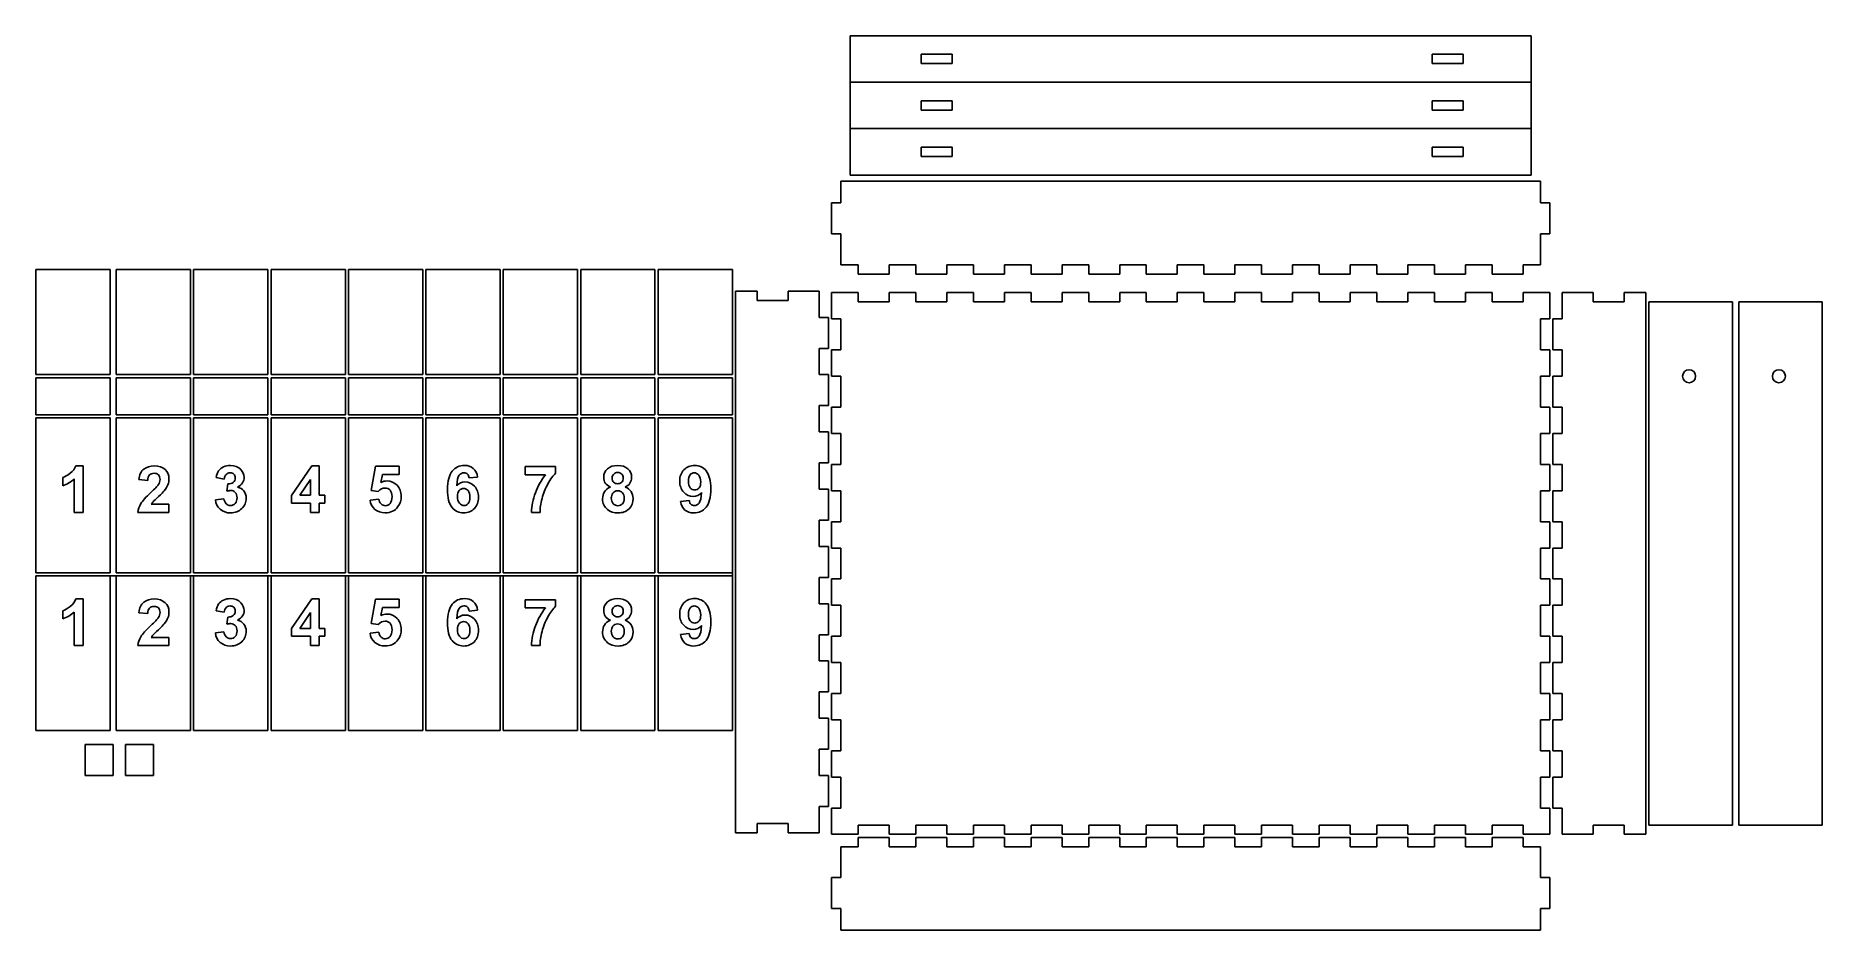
# Model space of a CAD drawing. Header units: millimetres. Extents: x -9 to 568, y -60 to 229.
import ezdxf

# ---------------------------------------------------------------- set-up
doc = ezdxf.new("R2010")
doc.units = ezdxf.units.MM
doc.layers.get('0').update_dxf_attribs({"lineweight": 25, "true_color": 0xffffff})

msp = doc.modelspace()

# ---------------------------------------------------------------- linework, layer by layer
for p, q in [((254, 229), (254, 214)), ((474, 229), (254, 229)), ((474, 214), (474, 229)), ((277, 223), (287, 223)), ((277, 220), (277, 223)), ((287, 220), (277, 220)), ((287, 223), (287, 220)), ((442, 223), (452, 223)), ((442, 220), (442, 223)), ((452, 220), (442, 220)), ((452, 223), (452, 220)), ((254, 214), (254, 199)), ((474, 214), (254, 214)), ((474, 199), (474, 214)), ((277, 208), (287, 208)), ((277, 205), (277, 208)), ((287, 208), (287, 205)), ((442, 208), (452, 208)), ((442, 205), (442, 208)), ((452, 208), (452, 205)), ((287, 205), (277, 205)), ((452, 205), (442, 205)), ((254, 199), (254, 184)), ((254, 199), (474, 199)), ((474, 184), (474, 199)), ((277, 193), (287, 193)), ((277, 190), (277, 193)), ((287, 193), (287, 190)), ((442, 193), (452, 193)), ((442, 190), (442, 193)), ((452, 193), (452, 190)), ((287, 190), (277, 190)), ((452, 190), (442, 190)), ((251, 182), (251, 175)), ((251, 182), (477, 182)), ((254, 184), (474, 184)), ((477, 175), (477, 182)), ((251, 175), (248, 175)), ((248, 175), (248, 165)), ((480, 175), (477, 175)), ((480, 165), (480, 175)), ((248, 165), (251, 165)), ((251, 165), (251, 155)), ((477, 155), (477, 165)), ((477, 165), (480, 165)), ((-9, 153.5), (-9, 119.5)), ((15, 153.5), (-9, 153.5)), ((15, 119.5), (15, 153.5)), ((41, 153.5), (17, 153.5)), ((17, 153.5), (17, 119.5)), ((41, 119.5), (41, 153.5)), ((66, 153.5), (42, 153.5)), ((42, 119.5), (42, 153.5)), ((66, 119.5), (66, 153.5)), ((91, 153.5), (67, 153.5)), ((67, 153.5), (67, 119.5)), ((91, 119.5), (91, 153.5)), ((116, 153.5), (92, 153.5)), ((92, 119.5), (92, 153.5)), ((116, 119.5), (116, 153.5)), ((141, 153.5), (117, 153.5)), ((117, 153.5), (117, 119.5)), ((141, 119.5), (141, 153.5)), ((166, 153.5), (142, 153.5)), ((142, 119.5), (142, 153.5)), ((166, 119.5), (166, 153.5)), ((191, 153.5), (167, 153.5)), ((167, 153.5), (167, 119.5)), ((191, 119.5), (191, 153.5)), ((216, 153.5), (192, 153.5)), ((192, 119.5), (192, 153.5)), ((216, 153.5), (216, 119.5)), ((251, 155), (256.62, 155)), ((256.62, 155), (256.62, 152)), ((256.62, 152), (266.62, 152)), ((266.62, 152), (266.62, 155)), ((266.62, 155), (275.23, 155)), ((275.23, 155), (275.23, 152)), ((275.23, 152), (285.23, 152)), ((285.23, 152), (285.23, 155)), ((285.23, 155), (293.85, 155)), ((293.85, 155), (293.85, 152)), ((293.85, 152), (303.85, 152)), ((303.85, 152), (303.85, 155)), ((303.85, 155), (312.46, 155)), ((312.46, 155), (312.46, 152)), ((312.46, 152), (322.46, 152)), ((322.46, 152), (322.46, 155)), ((322.46, 155), (331.08, 155)), ((331.08, 155), (331.08, 152)), ((331.08, 152), (341.08, 152)), ((341.08, 152), (341.08, 155)), ((341.08, 155), (349.69, 155)), ((349.69, 155), (349.69, 152)), ((349.69, 152), (359.69, 152)), ((359.69, 152), (359.69, 155)), ((359.69, 155), (368.31, 155)), ((368.31, 155), (368.31, 152)), ((368.31, 152), (378.31, 152)), ((378.31, 152), (378.31, 155)), ((378.31, 155), (386.92, 155)), ((386.92, 155), (386.92, 152)), ((386.92, 152), (396.92, 152)), ((396.92, 152), (396.92, 155)), ((396.92, 155), (405.54, 155)), ((405.54, 155), (405.54, 152)), ((405.54, 152), (415.54, 152)), ((415.54, 152), (415.54, 155)), ((415.54, 155), (424.15, 155)), ((424.15, 155), (424.15, 152)), ((424.15, 152), (434.15, 152)), ((434.15, 152), (434.15, 155)), ((434.15, 155), (442.77, 155)), ((442.77, 155), (442.77, 152)), ((442.77, 152), (452.77, 152)), ((452.77, 152), (452.77, 155)), ((452.77, 155), (461.38, 155)), ((461.38, 155), (461.38, 152)), ((461.38, 152), (471.38, 152)), ((471.38, 152), (471.38, 155)), ((471.38, 155), (477, 155)), ((217, -28.5), (217, 146.5)), ((217, 146.5), (224, 146.5)), ((217, 146.5), (217, 100.5)), ((224, 146.5), (224, 143.5)), ((234, 143.5), (234, 146.5)), ((234, 146.5), (244, 146.5)), ((244, 138), (244, 146.5)), ((248, 137.5), (248, 146)), ((248, 146), (256.62, 146)), ((256.62, 146), (256.62, 143)), ((266.62, 143), (266.62, 146)), ((266.62, 146), (275.23, 146)), ((275.23, 146), (275.23, 143)), ((285.23, 143), (285.23, 146)), ((285.23, 146), (293.85, 146)), ((293.85, 146), (293.85, 143)), ((303.85, 143), (303.85, 146)), ((303.85, 146), (312.46, 146)), ((312.46, 146), (312.46, 143)), ((322.46, 143), (322.46, 146)), ((322.46, 146), (331.08, 146)), ((331.08, 146), (331.08, 143)), ((341.08, 143), (341.08, 146)), ((341.08, 146), (349.69, 146)), ((349.69, 146), (349.69, 143)), ((359.69, 143), (359.69, 146)), ((359.69, 146), (368.31, 146)), ((368.31, 146), (368.31, 143)), ((378.31, 143), (378.31, 146)), ((378.31, 146), (386.92, 146)), ((386.92, 146), (386.92, 143)), ((396.92, 143), (396.92, 146)), ((396.92, 146), (405.54, 146)), ((405.54, 146), (405.54, 143)), ((415.54, 143), (415.54, 146)), ((415.54, 146), (424.15, 146)), ((424.15, 146), (424.15, 143)), ((434.15, 143), (434.15, 146)), ((434.15, 146), (442.77, 146)), ((442.77, 146), (442.77, 143)), ((452.77, 143), (452.77, 146)), ((452.77, 146), (461.38, 146)), ((461.38, 146), (461.38, 143)), ((471.38, 143), (471.38, 146)), ((471.38, 146), (480, 146)), ((480, 146), (480, 137.5)), ((484, 146), (484, 137.5)), ((484, 146), (494, 146)), ((494, 146), (494, 143)), ((504, 143), (504, 146)), ((504, 146), (511, 146)), ((511, 146), (511, -29)), ((511, -29), (511, 146)), ((224, 143.5), (234, 143.5)), ((256.62, 143), (266.62, 143)), ((275.23, 143), (285.23, 143)), ((293.85, 143), (303.85, 143)), ((312.46, 143), (322.46, 143)), ((331.08, 143), (341.08, 143)), ((349.69, 143), (359.69, 143)), ((368.31, 143), (378.31, 143)), ((386.92, 143), (396.92, 143)), ((405.54, 143), (415.54, 143)), ((424.15, 143), (434.15, 143)), ((442.77, 143), (452.77, 143)), ((461.38, 143), (471.38, 143)), ((494, 143), (504, 143)), ((511, 119), (511, 143)), ((512, 143), (539, 143)), ((512, 143), (525, 143)), ((512, 143), (512, -26)), ((539, 143), (539, -26)), ((539, -26), (539, 143)), ((539, 119), (539, 143)), ((541, 143), (568, 143)), ((541, 143), (553, 143)), ((541, 143), (541, -26)), ((568, 143), (568, -26)), ((247, 138), (244, 138)), ((247, 128), (247, 138)), ((251, 137.5), (248, 137.5)), ((251, 127.5), (251, 137.5)), ((480, 137.5), (477, 137.5)), ((477, 137.5), (477, 127.5)), ((484, 137.5), (481, 137.5)), ((481, 137.5), (481, 127.5)), ((244, 119.5), (244, 128)), ((244, 128), (247, 128)), ((248, 119), (248, 127.5)), ((248, 127.5), (251, 127.5)), ((477, 127.5), (480, 127.5)), ((480, 127.5), (480, 119)), ((481, 127.5), (484, 127.5)), ((484, 127.5), (484, 119)), ((15, 119.5), (-9, 119.5)), ((-9, 118.5), (-9, 106.5)), ((-9, 118.5), (15, 118.5)), ((15, 106.5), (15, 118.5)), ((41, 119.5), (17, 119.5)), ((17, 118.5), (17, 106.5)), ((17, 118.5), (41, 118.5)), ((41, 119.5), (41, 119.5)), ((41, 106.5), (41, 118.5)), ((66, 119.5), (42, 119.5)), ((42, 106.5), (42, 118.5)), ((42, 118.5), (66, 118.5)), ((66, 106.5), (66, 118.5)), ((91, 119.5), (67, 119.5)), ((67, 118.5), (67, 106.5)), ((67, 118.5), (91, 118.5)), ((91, 106.5), (91, 118.5)), ((116, 119.5), (92, 119.5)), ((92, 106.5), (92, 118.5)), ((92, 118.5), (116, 118.5)), ((116, 106.5), (116, 118.5)), ((141, 119.5), (117, 119.5)), ((117, 118.5), (117, 106.5)), ((117, 118.5), (141, 118.5)), ((141, 106.5), (141, 118.5)), ((166, 119.5), (142, 119.5)), ((142, 106.5), (142, 118.5)), ((142, 118.5), (166, 118.5)), ((166, 106.5), (166, 118.5)), ((191, 119.5), (167, 119.5)), ((167, 118.5), (167, 106.5)), ((167, 118.5), (191, 118.5)), ((191, 106.5), (191, 118.5)), ((216, 119.5), (192, 119.5)), ((192, 106.5), (192, 118.5)), ((192, 118.5), (216, 118.5)), ((216, 118.5), (216, 106.5)), ((247, 119.5), (244, 119.5)), ((247, 109.5), (247, 119.5)), ((251, 119), (248, 119)), ((251, 109), (251, 119)), ((480, 119), (477, 119)), ((477, 119), (477, 109)), ((484, 119), (481, 119)), ((481, 119), (481, 109)), ((-9, 106.5), (15, 106.5)), ((-9, 55.5), (-9, 105.5)), ((15, 105.5), (-9, 105.5)), ((15, 55.5), (15, 105.5)), ((15, 105.5), (15, 55.5)), ((17, 106.5), (41, 106.5)), ((17, 105.5), (17, 55.5)), ((41, 105.5), (17, 105.5)), ((41, 105.5), (41, 55.5)), ((41, 55.5), (41, 105.5)), ((42, 106.5), (66, 106.5)), ((42, 55.5), (42, 105.5)), ((66, 105.5), (42, 105.5)), ((66, 105.5), (66, 55.5)), ((66, 55.5), (66, 105.5)), ((67, 106.5), (91, 106.5)), ((67, 105.5), (67, 55.5)), ((91, 105.5), (67, 105.5)), ((91, 105.5), (91, 55.5)), ((91, 55.5), (91, 105.5)), ((92, 106.5), (116, 106.5)), ((92, 55.5), (92, 105.5)), ((116, 105.5), (92, 105.5)), ((116, 105.5), (116, 55.5)), ((116, 55.5), (116, 105.5)), ((117, 106.5), (141, 106.5)), ((117, 105.5), (117, 55.5)), ((141, 105.5), (117, 105.5)), ((141, 105.5), (141, 55.5)), ((141, 55.5), (141, 105.5)), ((142, 106.5), (166, 106.5)), ((142, 55.5), (142, 105.5)), ((166, 105.5), (142, 105.5)), ((166, 105.5), (166, 55.5)), ((166, 55.5), (166, 105.5)), ((167, 106.5), (191, 106.5)), ((167, 105.5), (167, 55.5)), ((191, 105.5), (167, 105.5)), ((191, 105.5), (191, 55.5)), ((191, 55.5), (191, 105.5)), ((192, 106.5), (216, 106.5)), ((192, 55.5), (192, 105.5)), ((216, 105.5), (192, 105.5)), ((216, 105.5), (216, 4.5)), ((244, 101), (244, 109.5)), ((244, 109.5), (247, 109.5)), ((248, 100.5), (248, 109)), ((248, 109), (251, 109)), ((477, 109), (480, 109)), ((480, 109), (480, 100.5)), ((481, 109), (484, 109)), ((484, 109), (484, 100.5)), ((217, 100.5), (217, 50.5)), ((247, 101), (244, 101)), ((247, 91), (247, 101)), ((251, 100.5), (248, 100.5)), ((251, 90.5), (251, 100.5)), ((480, 100.5), (477, 100.5)), ((477, 100.5), (477, 90.5)), ((484, 100.5), (481, 100.5)), ((481, 100.5), (481, 90.5)), ((3.96, 90.03), (6.3, 90.03)), ((6.3, 90.03), (6.3, 74.97)), ((73.61, 80.5), (80.12, 90.03)), ((80.12, 90.03), (82.53, 90.03)), ((82.53, 90.03), (82.53, 80.52)), ((99.3, 82.12), (100.78, 89.92)), ((100.78, 89.92), (108.38, 89.92)), ((102.96, 87.23), (102.51, 84.68)), ((108.38, 87.23), (102.96, 87.23)), ((108.38, 89.92), (108.38, 87.23)), ((149.08, 87.12), (149.08, 89.79)), ((149.08, 89.79), (158.92, 89.79)), ((155.62, 87.12), (149.08, 87.12)), ((158.92, 89.79), (158.92, 87.71)), ((244, 82.5), (244, 91)), ((244, 91), (247, 91)), ((248, 82), (248, 90.5)), ((248, 90.5), (251, 90.5)), ((477, 90.5), (480, 90.5)), ((480, 90.5), (480, 82)), ((481, 90.5), (484, 90.5)), ((484, 90.5), (484, 82)), ((-0.3, 83.62), (-0.3, 86.23)), ((3.42, 74.97), (3.42, 85.8)), ((27.16, 85.3), (24.3, 85.59)), ((51.88, 85.79), (49.23, 86.24)), ((52.71, 81.86), (53.03, 84.2)), ((79.75, 85.64), (76.3, 80.52)), ((79.75, 80.52), (79.75, 85.64)), ((101.64, 81.78), (99.3, 82.12)), ((133.73, 86.42), (130.95, 86.12)), ((247, 82.5), (244, 82.5)), ((247, 72.5), (247, 82.5)), ((251, 82), (248, 82)), ((251, 72), (251, 82)), ((480, 82), (477, 82)), ((477, 82), (477, 72)), ((484, 82), (481, 82)), ((481, 82), (481, 72)), ((28.33, 77.64), (34.04, 77.64)), ((34.04, 77.64), (34.04, 74.97)), ((49.02, 79.08), (51.8, 79.41)), ((73.61, 77.99), (73.61, 80.5)), ((79.75, 77.99), (73.61, 77.99)), ((76.3, 80.52), (79.75, 80.52)), ((79.75, 74.97), (79.75, 77.99)), ((82.53, 80.52), (84.39, 80.52)), ((84.39, 77.99), (82.53, 77.99)), ((82.53, 77.99), (82.53, 74.97)), ((84.39, 80.52), (84.39, 77.99)), ((98.96, 78.99), (101.82, 79.28)), ((199.28, 78.57), (202.06, 78.88)), ((6.3, 74.97), (3.42, 74.97)), ((34.04, 74.97), (23.96, 74.97)), ((82.53, 74.97), (79.75, 74.97)), ((153.87, 75), (151.1, 75)), ((244, 64), (244, 72.5)), ((244, 72.5), (247, 72.5)), ((248, 63.5), (248, 72)), ((248, 72), (251, 72)), ((477, 72), (480, 72)), ((480, 72), (480, 63.5)), ((481, 72), (484, 72)), ((484, 72), (484, 63.5)), ((247, 64), (244, 64)), ((247, 54), (247, 64)), ((251, 63.5), (248, 63.5)), ((251, 53.5), (251, 63.5)), ((480, 63.5), (477, 63.5)), ((477, 63.5), (477, 53.5)), ((484, 63.5), (481, 63.5)), ((481, 63.5), (481, 53.5)), ((-9, 55.5), (15, 55.5)), ((15, 55.5), (-9, 55.5)), ((-9, 4.5), (-9, 54.5)), ((-9, 54.5), (216, 54.5)), ((15, 54.5), (15, 4.5)), ((15, 4.5), (15, 54.5)), ((41, 55.5), (17, 55.5)), ((17, 55.5), (41, 55.5)), ((17, 54.5), (17, 4.5)), ((41, 54.5), (41, 4.5)), ((41, 4.5), (41, 54.5)), ((66, 55.5), (42, 55.5)), ((42, 55.5), (66, 55.5)), ((42, 4.5), (42, 54.5)), ((66, 54.5), (66, 4.5)), ((91, 55.5), (67, 55.5)), ((67, 55.5), (91, 55.5)), ((67, 54.5), (67, 4.5)), ((91, 54.5), (91, 4.5)), ((91, 4.5), (91, 54.5)), ((116, 55.5), (92, 55.5)), ((92, 55.5), (116, 55.5)), ((92, 4.5), (92, 54.5)), ((116, 54.5), (116, 4.5)), ((116, 4.5), (116, 54.5)), ((141, 55.5), (117, 55.5)), ((117, 55.5), (141, 55.5)), ((117, 54.5), (117, 4.5)), ((141, 54.5), (141, 4.5)), ((141, 4.5), (141, 54.5)), ((166, 55.5), (142, 55.5)), ((142, 55.5), (166, 55.5)), ((142, 4.5), (142, 54.5)), ((166, 54.5), (166, 4.5)), ((166, 4.5), (166, 54.5)), ((191, 55.5), (167, 55.5)), ((167, 55.5), (191, 55.5)), ((167, 54.5), (167, 4.5)), ((191, 55.5), (191, 55.5)), ((191, 54.5), (191, 4.5)), ((191, 4.5), (191, 54.5)), ((216, 55.5), (192, 55.5)), ((192, 55.5), (216, 55.5)), ((192, 4.5), (192, 54.5)), ((244, 45.5), (244, 54)), ((244, 54), (247, 54)), ((248, 45), (248, 53.5)), ((248, 53.5), (251, 53.5)), ((477, 53.5), (480, 53.5)), ((480, 53.5), (480, 45)), ((481, 53.5), (484, 53.5)), ((484, 53.5), (484, 45)), ((3.96, 47.03), (6.3, 47.03)), ((6.3, 47.03), (6.3, 31.97)), ((73.61, 37.5), (80.12, 47.03)), ((80.12, 47.03), (82.53, 47.03)), ((82.53, 47.03), (82.53, 37.52)), ((99.3, 39.12), (100.78, 46.92)), ((100.78, 46.92), (108.38, 46.92)), ((108.38, 46.92), (108.38, 44.23)), ((149.08, 44.12), (149.08, 46.79)), ((149.08, 46.79), (158.92, 46.79)), ((158.92, 46.79), (158.92, 44.71)), ((217, 50.5), (217, 0.5)), ((-0.3, 40.62), (-0.3, 43.23)), ((3.42, 31.97), (3.42, 42.8)), ((27.16, 42.3), (24.3, 42.59)), ((51.88, 42.79), (49.23, 43.24)), ((52.71, 38.86), (53.03, 41.2)), ((79.75, 42.64), (76.3, 37.52)), ((79.75, 37.52), (79.75, 42.64)), ((102.96, 44.23), (102.51, 41.68)), ((108.38, 44.23), (102.96, 44.23)), ((133.73, 43.42), (130.95, 43.12)), ((155.62, 44.12), (149.08, 44.12)), ((247, 45.5), (244, 45.5)), ((247, 35.5), (247, 45.5)), ((251, 45), (248, 45)), ((251, 35), (251, 45)), ((480, 45), (477, 45)), ((477, 45), (477, 35)), ((484, 45), (481, 45)), ((481, 45), (481, 35)), ((28.33, 34.64), (34.04, 34.64)), ((34.04, 34.64), (34.04, 31.97)), ((49.02, 36.08), (51.8, 36.41)), ((73.61, 34.99), (73.61, 37.5)), ((79.75, 34.99), (73.61, 34.99)), ((76.3, 37.52), (79.75, 37.52)), ((79.75, 31.97), (79.75, 34.99)), ((82.53, 37.52), (84.39, 37.52)), ((84.39, 34.99), (82.53, 34.99)), ((82.53, 34.99), (82.53, 31.97)), ((84.39, 37.52), (84.39, 34.99)), ((98.96, 35.99), (101.82, 36.28)), ((101.64, 38.78), (99.3, 39.12)), ((199.28, 35.57), (202.06, 35.88)), ((244, 27), (244, 35.5)), ((244, 35.5), (247, 35.5)), ((248, 26.5), (248, 35)), ((248, 35), (251, 35)), ((477, 35), (480, 35)), ((480, 35), (480, 26.5)), ((481, 35), (484, 35)), ((484, 35), (484, 26.5)), ((6.3, 31.97), (3.42, 31.97)), ((34.04, 31.97), (23.96, 31.97)), ((82.53, 31.97), (79.75, 31.97)), ((153.87, 32), (151.1, 32)), ((247, 27), (244, 27)), ((247, 17), (247, 27)), ((251, 26.5), (248, 26.5)), ((251, 16.5), (251, 26.5)), ((480, 26.5), (477, 26.5)), ((477, 26.5), (477, 16.5)), ((484, 26.5), (481, 26.5)), ((481, 26.5), (481, 16.5)), ((244, 8.5), (244, 17)), ((244, 17), (247, 17)), ((248, 8), (248, 16.5)), ((248, 16.5), (251, 16.5)), ((477, 16.5), (480, 16.5)), ((480, 16.5), (480, 8)), ((481, 16.5), (484, 16.5)), ((484, 16.5), (484, 8)), ((247, 8.5), (244, 8.5)), ((247, -1.5), (247, 8.5)), ((251, 8), (248, 8)), ((251, -2), (251, 8)), ((480, 8), (477, 8)), ((477, 8), (477, -2)), ((484, 8), (481, 8)), ((481, 8), (481, -2)), ((15, 4.5), (-9, 4.5)), ((7, 0), (16, 0)), ((7, -10), (7, 0)), ((16, 0), (16, -10)), ((41, 4.5), (17, 4.5)), ((20, 0), (29, 0)), ((20, -10), (20, 0)), ((29, 0), (29, -10)), ((66, 4.5), (42, 4.5)), ((91, 4.5), (67, 4.5)), ((116, 4.5), (92, 4.5)), ((141, 4.5), (117, 4.5)), ((166, 4.5), (142, 4.5)), ((191, 4.5), (167, 4.5)), ((216, 4.5), (192, 4.5)), ((244, -10), (244, -1.5)), ((244, -1.5), (247, -1.5)), ((248, -10.5), (248, -2)), ((248, -2), (251, -2)), ((477, -2), (480, -2)), ((480, -2), (480, -10.5)), ((481, -2), (484, -2)), ((484, -2), (484, -10.5)), ((16, -10), (7, -10)), ((29, -10), (20, -10)), ((247, -10), (244, -10)), ((247, -20), (247, -10)), ((251, -10.5), (248, -10.5)), ((251, -20.5), (251, -10.5)), ((480, -10.5), (477, -10.5)), ((477, -10.5), (477, -20.5)), ((484, -10.5), (481, -10.5)), ((481, -10.5), (481, -20.5)), ((244, -28.5), (244, -20)), ((244, -20), (247, -20)), ((248, -29), (248, -20.5)), ((248, -20.5), (251, -20.5)), ((477, -20.5), (480, -20.5)), ((480, -20.5), (480, -29)), ((481, -20.5), (484, -20.5)), ((484, -20.5), (484, -29)), ((224, -28.5), (217, -28.5)), ((234, -25.5), (224, -25.5)), ((224, -25.5), (224, -28.5)), ((234, -28.5), (234, -25.5)), ((244, -28.5), (234, -28.5)), ((266.62, -26), (256.62, -26)), ((256.62, -26), (256.62, -29)), ((266.62, -29), (266.62, -26)), ((285.23, -26), (275.23, -26)), ((275.23, -26), (275.23, -29)), ((285.23, -29), (285.23, -26)), ((303.85, -26), (293.85, -26)), ((293.85, -26), (293.85, -29)), ((303.85, -29), (303.85, -26)), ((322.46, -26), (312.46, -26)), ((312.46, -26), (312.46, -29)), ((322.46, -29), (322.46, -26)), ((341.08, -26), (331.08, -26)), ((331.08, -26), (331.08, -29)), ((341.08, -29), (341.08, -26)), ((359.69, -26), (349.69, -26)), ((349.69, -26), (349.69, -29)), ((359.69, -29), (359.69, -26)), ((378.31, -26), (368.31, -26)), ((368.31, -26), (368.31, -29)), ((378.31, -29), (378.31, -26)), ((396.92, -26), (386.92, -26)), ((386.92, -26), (386.92, -29)), ((396.92, -29), (396.92, -26)), ((415.54, -26), (405.54, -26)), ((405.54, -26), (405.54, -29)), ((415.54, -29), (415.54, -26)), ((434.15, -26), (424.15, -26)), ((424.15, -26), (424.15, -29)), ((434.15, -29), (434.15, -26)), ((452.77, -26), (442.77, -26)), ((442.77, -26), (442.77, -29)), ((452.77, -29), (452.77, -26)), ((471.38, -26), (461.38, -26)), ((461.38, -26), (461.38, -29)), ((471.38, -29), (471.38, -26)), ((504, -26), (494, -26)), ((494, -26), (494, -29)), ((504, -29), (504, -26)), ((539, -26), (512, -26)), ((568, -26), (541, -26)), ((256.62, -29), (248, -29)), ((251, -33), (251, -43)), ((256.62, -33), (251, -33)), ((266.62, -30), (256.62, -30)), ((256.62, -30), (256.62, -33)), ((275.23, -29), (266.62, -29)), ((266.62, -33), (266.62, -30)), ((275.23, -33), (266.62, -33)), ((285.23, -30), (275.23, -30)), ((275.23, -30), (275.23, -33)), ((293.85, -29), (285.23, -29)), ((285.23, -33), (285.23, -30)), ((293.85, -33), (285.23, -33)), ((303.85, -30), (293.85, -30)), ((293.85, -30), (293.85, -33)), ((312.46, -29), (303.85, -29)), ((303.85, -33), (303.85, -30)), ((312.46, -33), (303.85, -33)), ((322.46, -30), (312.46, -30)), ((312.46, -30), (312.46, -33)), ((331.08, -29), (322.46, -29)), ((322.46, -33), (322.46, -30)), ((331.08, -33), (322.46, -33)), ((341.08, -30), (331.08, -30)), ((331.08, -30), (331.08, -33)), ((349.69, -29), (341.08, -29)), ((341.08, -33), (341.08, -30)), ((349.69, -33), (341.08, -33)), ((359.69, -30), (349.69, -30)), ((349.69, -30), (349.69, -33)), ((368.31, -29), (359.69, -29)), ((359.69, -33), (359.69, -30)), ((368.31, -33), (359.69, -33)), ((378.31, -30), (368.31, -30)), ((368.31, -30), (368.31, -33)), ((386.92, -29), (378.31, -29)), ((378.31, -33), (378.31, -30)), ((386.92, -33), (378.31, -33)), ((396.92, -30), (386.92, -30)), ((386.92, -30), (386.92, -33)), ((405.54, -29), (396.92, -29)), ((396.92, -33), (396.92, -30)), ((405.54, -33), (396.92, -33)), ((415.54, -30), (405.54, -30)), ((405.54, -30), (405.54, -33)), ((424.15, -29), (415.54, -29)), ((415.54, -33), (415.54, -30)), ((424.15, -33), (415.54, -33)), ((434.15, -30), (424.15, -30)), ((424.15, -30), (424.15, -33)), ((442.77, -29), (434.15, -29)), ((434.15, -33), (434.15, -30)), ((442.77, -33), (434.15, -33)), ((452.77, -30), (442.77, -30)), ((442.77, -30), (442.77, -33)), ((461.38, -29), (452.77, -29)), ((452.77, -33), (452.77, -30)), ((461.38, -33), (452.77, -33)), ((471.38, -30), (461.38, -30)), ((461.38, -30), (461.38, -33)), ((480, -29), (471.38, -29)), ((471.38, -33), (471.38, -30)), ((477, -33), (471.38, -33)), ((477, -43), (477, -33)), ((494, -29), (484, -29)), ((511, -29), (504, -29)), ((251, -43), (248, -43)), ((248, -43), (248, -53)), ((480, -43), (477, -43)), ((480, -53), (480, -43)), ((248, -53), (251, -53)), ((251, -53), (251, -60)), ((477, -53), (480, -53)), ((477, -60), (477, -53)), ((477, -60), (251, -60))]:
    msp.add_line(p, q)
for centre in [(525, 119), (554, 119)]:
    msp.add_circle(centre, 2.1)
for points in [[(-0.3, 86.23), (0.45, 86.48), (1.27, 86.95), (2.15, 87.63)], [(2.15, 87.63), (3.03, 88.32), (3.64, 89.12), (3.96, 90.03)], [(24.3, 85.59), (24.47, 87.17), (25, 88.31), (25.9, 89)], [(25.9, 89), (26.8, 89.69), (27.93, 90.03), (29.28, 90.03)], [(27.78, 87.1), (27.42, 86.74), (27.22, 86.14), (27.16, 85.3)], [(29.21, 87.65), (28.61, 87.65), (28.13, 87.47), (27.78, 87.1)], [(30.64, 87.13), (30.29, 87.47), (29.82, 87.65), (29.21, 87.65)], [(29.28, 90.03), (30.76, 90.03), (31.92, 89.63), (32.77, 88.83)], [(31.15, 85.65), (31.15, 86.29), (30.98, 86.79), (30.64, 87.13)], [(32.77, 88.83), (33.62, 88.04), (34.04, 87.04), (34.04, 85.86)], [(49.23, 86.24), (49.42, 87.15), (49.69, 87.87), (50.07, 88.41)], [(50.07, 88.41), (50.44, 88.96), (50.96, 89.38), (51.62, 89.69)], [(51.62, 89.69), (52.29, 90), (53.03, 90.16), (53.86, 90.16)], [(52.51, 87.28), (52.17, 86.94), (51.96, 86.44), (51.88, 85.79)], [(53.78, 87.79), (53.28, 87.79), (52.86, 87.62), (52.51, 87.28)], [(54.97, 87.34), (54.67, 87.64), (54.27, 87.79), (53.78, 87.79)], [(53.86, 90.16), (55.27, 90.16), (56.4, 89.71), (57.25, 88.81)], [(55.42, 86.14), (55.42, 86.64), (55.27, 87.04), (54.97, 87.34)], [(57.25, 88.81), (57.95, 88.07), (58.31, 87.24), (58.31, 86.31)], [(123.99, 82.39), (123.99, 85.14), (124.5, 87.12), (125.52, 88.34)], [(125.52, 88.34), (126.53, 89.55), (127.85, 90.16), (129.48, 90.16)], [(127.76, 86.98), (127.34, 86.43), (127.08, 85.3), (126.97, 83.57)], [(129.3, 87.79), (128.69, 87.79), (128.18, 87.52), (127.76, 86.98)], [(130.42, 87.39), (130.13, 87.66), (129.76, 87.79), (129.3, 87.79)], [(129.48, 90.16), (130.61, 90.16), (131.56, 89.84), (132.3, 89.2)], [(130.95, 86.12), (130.88, 86.69), (130.7, 87.11), (130.42, 87.39)], [(132.3, 89.2), (133.05, 88.56), (133.53, 87.64), (133.73, 86.42)], [(152.38, 81.34), (153.19, 83.5), (154.27, 85.43), (155.62, 87.12)], [(158.92, 87.71), (158.1, 86.91), (157.28, 85.76), (156.44, 84.27)], [(174.45, 86.3), (174.45, 87.41), (174.84, 88.34), (175.62, 89.07)], [(175.62, 89.07), (176.4, 89.8), (177.51, 90.16), (178.95, 90.16)], [(177.66, 87.39), (177.33, 87.06), (177.17, 86.63), (177.17, 86.09)], [(178.98, 87.88), (178.43, 87.88), (177.99, 87.72), (177.66, 87.39)], [(178.95, 90.16), (180.37, 90.16), (181.48, 89.8), (182.27, 89.07)], [(180.26, 87.4), (179.94, 87.72), (179.51, 87.88), (178.98, 87.88)], [(180.75, 86.1), (180.75, 86.64), (180.59, 87.07), (180.26, 87.4)], [(182.27, 89.07), (183.06, 88.34), (183.45, 87.41), (183.45, 86.3)], [(198.99, 85.09), (198.99, 86.61), (199.44, 87.83), (200.35, 88.77)], [(200.35, 88.77), (201.25, 89.7), (202.4, 90.16), (203.8, 90.16)], [(202.34, 87.15), (201.99, 86.73), (201.82, 86.04), (201.82, 85.09)], [(203.67, 87.78), (203.14, 87.78), (202.69, 87.57), (202.34, 87.15)], [(205.15, 87.01), (204.72, 87.52), (204.23, 87.78), (203.67, 87.78)], [(203.8, 90.16), (205.32, 90.16), (206.57, 89.57), (207.55, 88.4)], [(205.79, 84.85), (205.79, 85.78), (205.57, 86.5), (205.15, 87.01)], [(207.55, 88.4), (208.52, 87.22), (209.01, 85.29), (209.01, 82.59)], [(3.42, 85.8), (2.37, 84.82), (1.13, 84.1), (-0.3, 83.62)], [(24.94, 77.84), (25.49, 78.74), (26.57, 79.94), (28.17, 81.44)], [(28.17, 81.44), (29.47, 82.64), (30.27, 83.46), (30.56, 83.89)], [(30.56, 83.89), (30.96, 84.48), (31.15, 85.07), (31.15, 85.65)], [(32.52, 82.01), (32.18, 81.57), (31.55, 80.93), (30.64, 80.09)], [(33.68, 83.93), (33.43, 83.32), (33.05, 82.68), (32.52, 82.01)], [(34.04, 85.86), (34.04, 85.18), (33.92, 84.54), (33.68, 83.93)], [(54.03, 82.08), (53.66, 82.08), (53.22, 82), (52.71, 81.86)], [(53.03, 84.2), (53.8, 84.18), (54.4, 84.35), (54.81, 84.71)], [(55.45, 81.44), (55.06, 81.86), (54.59, 82.08), (54.03, 82.08)], [(54.81, 84.71), (55.22, 85.07), (55.42, 85.54), (55.42, 86.14)], [(56.03, 79.72), (56.03, 80.44), (55.84, 81.02), (55.45, 81.44)], [(58.31, 86.31), (58.31, 84.99), (57.59, 83.94), (56.15, 83.16)], [(56.15, 83.16), (57.01, 82.98), (57.69, 82.56), (58.21, 81.92)], [(58.21, 81.92), (58.73, 81.28), (58.98, 80.51), (58.98, 79.6)], [(103.86, 82.87), (103.03, 82.87), (102.29, 82.51), (101.64, 81.78)], [(102.51, 84.68), (103.15, 85), (103.8, 85.17), (104.47, 85.17)], [(105.47, 82.18), (105.06, 82.64), (104.52, 82.87), (103.86, 82.87)], [(104.47, 85.17), (105.75, 85.17), (106.83, 84.7), (107.71, 83.77)], [(106.09, 80.11), (106.09, 81.03), (105.88, 81.72), (105.47, 82.18)], [(107.71, 83.77), (108.6, 82.84), (109.04, 81.64), (109.04, 80.16)], [(125.45, 76.61), (124.48, 77.78), (123.99, 79.71), (123.99, 82.39)], [(126.97, 83.57), (127.69, 84.41), (128.58, 84.84), (129.64, 84.84)], [(127.79, 82.07), (127.4, 81.64), (127.21, 81), (127.21, 80.15)], [(129.19, 82.72), (128.64, 82.72), (128.17, 82.5), (127.79, 82.07)], [(130.62, 82.04), (130.24, 82.49), (129.76, 82.72), (129.19, 82.72)], [(129.64, 84.84), (130.84, 84.84), (131.87, 84.38), (132.72, 83.47)], [(131.19, 79.89), (131.19, 80.87), (131, 81.58), (130.62, 82.04)], [(132.72, 83.47), (133.58, 82.55), (134.01, 81.37), (134.01, 79.93)], [(151.1, 75), (151.15, 77.07), (151.58, 79.19), (152.38, 81.34)], [(156.44, 84.27), (155.6, 82.78), (154.96, 81.19), (154.52, 79.51)], [(174.07, 79.39), (174.07, 80.2), (174.27, 80.95), (174.67, 81.62)], [(174.95, 84.49), (174.62, 85.04), (174.45, 85.64), (174.45, 86.3)], [(174.67, 81.62), (175.08, 82.3), (175.71, 82.83), (176.58, 83.19)], [(176.58, 83.19), (175.83, 83.51), (175.29, 83.94), (174.95, 84.49)], [(177.42, 81.24), (177.07, 80.76), (176.9, 80.23), (176.9, 79.66)], [(177.17, 86.09), (177.17, 85.52), (177.33, 85.07), (177.65, 84.75)], [(178.99, 81.97), (178.29, 81.97), (177.76, 81.72), (177.42, 81.24)], [(177.65, 84.75), (177.98, 84.43), (178.41, 84.27), (178.95, 84.27)], [(178.95, 84.27), (179.49, 84.27), (179.93, 84.43), (180.26, 84.76)], [(180.49, 81.33), (180.1, 81.75), (179.6, 81.97), (178.99, 81.97)], [(180.26, 84.76), (180.59, 85.08), (180.75, 85.53), (180.75, 86.1)], [(181.09, 79.63), (181.09, 80.34), (180.89, 80.9), (180.49, 81.33)], [(182.91, 84.44), (182.55, 83.9), (182.04, 83.48), (181.38, 83.19)], [(181.38, 83.19), (182.22, 82.86), (182.85, 82.37), (183.28, 81.73)], [(183.45, 86.3), (183.45, 85.6), (183.27, 84.98), (182.91, 84.44)], [(183.28, 81.73), (183.72, 81.09), (183.93, 80.35), (183.93, 79.51)], [(200.28, 81.53), (199.42, 82.44), (198.99, 83.63), (198.99, 85.09)], [(203.33, 80.17), (202.15, 80.17), (201.13, 80.62), (200.28, 81.53)], [(201.82, 85.09), (201.82, 84.12), (202.01, 83.41), (202.39, 82.95)], [(202.39, 82.95), (202.77, 82.5), (203.25, 82.27), (203.82, 82.27)], [(206.04, 81.42), (205.32, 80.59), (204.41, 80.17), (203.33, 80.17)], [(203.82, 82.27), (204.37, 82.27), (204.84, 82.49), (205.22, 82.93)], [(205.22, 82.93), (205.6, 83.36), (205.79, 84.01), (205.79, 84.85)], [(205.24, 78.03), (205.66, 78.57), (205.93, 79.71), (206.04, 81.42)], [(209.01, 82.59), (209.01, 79.85), (208.5, 77.87), (207.48, 76.66)], [(23.96, 74.97), (24.07, 75.98), (24.4, 76.94), (24.94, 77.84)], [(28.92, 78.44), (28.67, 78.17), (28.48, 77.9), (28.33, 77.64)], [(30.64, 80.09), (29.73, 79.26), (29.16, 78.71), (28.92, 78.44)], [(50.57, 76.01), (49.68, 76.79), (49.16, 77.82), (49.02, 79.08)], [(53.95, 74.84), (52.59, 74.84), (51.46, 75.23), (50.57, 76.01)], [(51.8, 79.41), (51.89, 78.7), (52.13, 78.16), (52.51, 77.79)], [(52.51, 77.79), (52.9, 77.41), (53.37, 77.23), (53.93, 77.23)], [(53.93, 77.23), (54.52, 77.23), (55.02, 77.45), (55.43, 77.9)], [(57.54, 76.23), (56.58, 75.31), (55.38, 74.84), (53.95, 74.84)], [(55.43, 77.9), (55.83, 78.35), (56.03, 78.96), (56.03, 79.72)], [(58.98, 79.6), (58.98, 78.28), (58.5, 77.16), (57.54, 76.23)], [(100.52, 75.99), (99.65, 76.73), (99.13, 77.73), (98.96, 78.99)], [(103.91, 74.87), (102.52, 74.87), (101.39, 75.24), (100.52, 75.99)], [(101.82, 79.28), (101.9, 78.63), (102.14, 78.12), (102.55, 77.74)], [(102.55, 77.74), (102.95, 77.36), (103.41, 77.17), (103.94, 77.17)], [(107.97, 76.86), (106.99, 75.53), (105.64, 74.87), (103.91, 74.87)], [(103.94, 77.17), (104.54, 77.17), (105.05, 77.42), (105.46, 77.9)], [(105.46, 77.9), (105.88, 78.39), (106.09, 79.13), (106.09, 80.11)], [(109.04, 80.16), (109.04, 78.93), (108.69, 77.83), (107.97, 76.86)], [(129.19, 74.84), (127.67, 74.84), (126.43, 75.43), (125.45, 76.61)], [(127.21, 80.15), (127.21, 79.22), (127.43, 78.5), (127.86, 77.99)], [(127.86, 77.99), (128.29, 77.48), (128.78, 77.23), (129.33, 77.23)], [(132.66, 76.23), (131.76, 75.31), (130.6, 74.84), (129.19, 74.84)], [(129.33, 77.23), (129.86, 77.23), (130.31, 77.43), (130.66, 77.85)], [(130.66, 77.85), (131.02, 78.27), (131.19, 78.95), (131.19, 79.89)], [(134.01, 79.93), (134.01, 78.39), (133.56, 77.16), (132.66, 76.23)], [(154.52, 79.51), (154.08, 77.82), (153.87, 76.32), (153.87, 75)], [(175.67, 75.91), (174.6, 76.76), (174.07, 77.92), (174.07, 79.39)], [(179.08, 74.84), (177.72, 74.84), (176.58, 75.19), (175.67, 75.91)], [(176.9, 79.66), (176.9, 78.87), (177.1, 78.26), (177.51, 77.81)], [(177.51, 77.81), (177.92, 77.37), (178.42, 77.15), (179.03, 77.15)], [(179.03, 77.15), (179.62, 77.15), (180.11, 77.36), (180.5, 77.79)], [(182.61, 76.14), (181.72, 75.27), (180.55, 74.84), (179.08, 74.84)], [(180.5, 77.79), (180.89, 78.21), (181.09, 78.83), (181.09, 79.63)], [(183.93, 79.51), (183.93, 78.13), (183.49, 77), (182.61, 76.14)], [(200.67, 75.77), (199.95, 76.4), (199.48, 77.33), (199.28, 78.57)], [(203.52, 74.84), (202.34, 74.84), (201.39, 75.15), (200.67, 75.77)], [(202.06, 78.88), (202.13, 78.31), (202.31, 77.89), (202.59, 77.62)], [(202.59, 77.62), (202.88, 77.35), (203.26, 77.21), (203.73, 77.21)], [(207.48, 76.66), (206.47, 75.44), (205.15, 74.84), (203.52, 74.84)], [(203.73, 77.21), (204.32, 77.21), (204.83, 77.48), (205.24, 78.03)], [(2.15, 44.63), (3.03, 45.32), (3.64, 46.12), (3.96, 47.03)], [(25.9, 46), (26.8, 46.69), (27.93, 47.03), (29.28, 47.03)], [(29.28, 47.03), (30.76, 47.03), (31.92, 46.63), (32.77, 45.83)], [(50.07, 45.41), (50.44, 45.96), (50.96, 46.38), (51.62, 46.69)], [(51.62, 46.69), (52.29, 47), (53.03, 47.16), (53.86, 47.16)], [(53.86, 47.16), (55.27, 47.16), (56.4, 46.71), (57.25, 45.81)], [(125.52, 45.34), (126.53, 46.55), (127.85, 47.16), (129.48, 47.16)], [(129.48, 47.16), (130.61, 47.16), (131.56, 46.84), (132.3, 46.2)], [(132.3, 46.2), (133.05, 45.56), (133.53, 44.64), (133.73, 43.42)], [(175.62, 46.07), (176.4, 46.8), (177.51, 47.16), (178.95, 47.16)], [(178.95, 47.16), (180.37, 47.16), (181.48, 46.8), (182.27, 46.07)], [(200.35, 45.77), (201.25, 46.7), (202.4, 47.16), (203.8, 47.16)], [(203.8, 47.16), (205.32, 47.16), (206.57, 46.57), (207.55, 45.4)], [(-0.3, 43.23), (0.45, 43.48), (1.27, 43.95), (2.15, 44.63)], [(3.42, 42.8), (2.37, 41.82), (1.13, 41.1), (-0.3, 40.62)], [(24.3, 42.59), (24.47, 44.17), (25, 45.31), (25.9, 46)], [(27.78, 44.1), (27.42, 43.74), (27.22, 43.14), (27.16, 42.3)], [(29.21, 44.65), (28.61, 44.65), (28.13, 44.47), (27.78, 44.1)], [(28.17, 38.44), (29.47, 39.64), (30.27, 40.46), (30.56, 40.89)], [(30.64, 44.13), (30.29, 44.47), (29.82, 44.65), (29.21, 44.65)], [(30.56, 40.89), (30.96, 41.48), (31.15, 42.07), (31.15, 42.65)], [(31.15, 42.65), (31.15, 43.29), (30.98, 43.79), (30.64, 44.13)], [(33.68, 40.93), (33.43, 40.32), (33.05, 39.68), (32.52, 39.01)], [(32.77, 45.83), (33.62, 45.04), (34.04, 44.04), (34.04, 42.86)], [(34.04, 42.86), (34.04, 42.18), (33.92, 41.54), (33.68, 40.93)], [(49.23, 43.24), (49.42, 44.15), (49.69, 44.87), (50.07, 45.41)], [(52.51, 44.28), (52.17, 43.94), (51.96, 43.44), (51.88, 42.79)], [(53.78, 44.79), (53.28, 44.79), (52.86, 44.62), (52.51, 44.28)], [(53.03, 41.2), (53.8, 41.18), (54.4, 41.35), (54.81, 41.71)], [(54.97, 44.34), (54.67, 44.64), (54.27, 44.79), (53.78, 44.79)], [(54.81, 41.71), (55.22, 42.07), (55.42, 42.54), (55.42, 43.14)], [(55.42, 43.14), (55.42, 43.64), (55.27, 44.04), (54.97, 44.34)], [(58.31, 43.31), (58.31, 41.99), (57.59, 40.94), (56.15, 40.16)], [(57.25, 45.81), (57.95, 45.07), (58.31, 44.24), (58.31, 43.31)], [(102.51, 41.68), (103.15, 42), (103.8, 42.17), (104.47, 42.17)], [(104.47, 42.17), (105.75, 42.17), (106.83, 41.7), (107.71, 40.77)], [(107.71, 40.77), (108.6, 39.84), (109.04, 38.64), (109.04, 37.16)], [(123.99, 39.39), (123.99, 42.14), (124.5, 44.12), (125.52, 45.34)], [(127.76, 43.98), (127.34, 43.43), (127.08, 42.3), (126.97, 40.57)], [(126.97, 40.57), (127.69, 41.41), (128.58, 41.84), (129.64, 41.84)], [(129.3, 44.79), (128.69, 44.79), (128.18, 44.52), (127.76, 43.98)], [(130.42, 44.39), (130.13, 44.66), (129.76, 44.79), (129.3, 44.79)], [(129.64, 41.84), (130.84, 41.84), (131.87, 41.38), (132.72, 40.47)], [(130.95, 43.12), (130.88, 43.69), (130.7, 44.11), (130.42, 44.39)], [(132.72, 40.47), (133.58, 39.55), (134.01, 38.37), (134.01, 36.93)], [(152.38, 38.34), (153.19, 40.5), (154.27, 42.43), (155.62, 44.12)], [(156.44, 41.27), (155.6, 39.78), (154.96, 38.19), (154.52, 36.51)], [(158.92, 44.71), (158.1, 43.91), (157.28, 42.76), (156.44, 41.27)], [(174.45, 43.3), (174.45, 44.41), (174.84, 45.34), (175.62, 46.07)], [(174.95, 41.49), (174.62, 42.04), (174.45, 42.64), (174.45, 43.3)], [(176.58, 40.19), (175.83, 40.51), (175.29, 40.94), (174.95, 41.49)], [(177.66, 44.39), (177.33, 44.06), (177.17, 43.63), (177.17, 43.09)], [(177.17, 43.09), (177.17, 42.52), (177.33, 42.07), (177.65, 41.75)], [(177.65, 41.75), (177.98, 41.43), (178.41, 41.27), (178.95, 41.27)], [(178.98, 44.88), (178.43, 44.88), (177.99, 44.72), (177.66, 44.39)], [(178.95, 41.27), (179.49, 41.27), (179.93, 41.43), (180.26, 41.76)], [(180.26, 44.4), (179.94, 44.72), (179.51, 44.88), (178.98, 44.88)], [(180.75, 43.1), (180.75, 43.64), (180.59, 44.07), (180.26, 44.4)], [(180.26, 41.76), (180.59, 42.08), (180.75, 42.53), (180.75, 43.1)], [(182.91, 41.44), (182.55, 40.9), (182.04, 40.48), (181.38, 40.19)], [(182.27, 46.07), (183.06, 45.34), (183.45, 44.41), (183.45, 43.3)], [(183.45, 43.3), (183.45, 42.6), (183.27, 41.98), (182.91, 41.44)], [(198.99, 42.09), (198.99, 43.61), (199.44, 44.83), (200.35, 45.77)], [(200.28, 38.53), (199.42, 39.44), (198.99, 40.63), (198.99, 42.09)], [(202.34, 44.15), (201.99, 43.73), (201.82, 43.04), (201.82, 42.09)], [(201.82, 42.09), (201.82, 41.12), (202.01, 40.41), (202.39, 39.95)], [(203.67, 44.78), (203.14, 44.78), (202.69, 44.57), (202.34, 44.15)], [(205.15, 44.01), (204.72, 44.52), (204.23, 44.78), (203.67, 44.78)], [(205.79, 41.85), (205.79, 42.78), (205.57, 43.5), (205.15, 44.01)], [(205.22, 39.93), (205.6, 40.36), (205.79, 41.01), (205.79, 41.85)], [(207.55, 45.4), (208.52, 44.22), (209.01, 42.29), (209.01, 39.59)], [(23.96, 31.97), (24.07, 32.98), (24.4, 33.94), (24.94, 34.84)], [(24.94, 34.84), (25.49, 35.74), (26.57, 36.94), (28.17, 38.44)], [(28.92, 35.44), (28.67, 35.17), (28.48, 34.9), (28.33, 34.64)], [(30.64, 37.09), (29.73, 36.26), (29.16, 35.71), (28.92, 35.44)], [(32.52, 39.01), (32.18, 38.57), (31.55, 37.93), (30.64, 37.09)], [(50.57, 33.01), (49.68, 33.79), (49.16, 34.82), (49.02, 36.08)], [(51.8, 36.41), (51.89, 35.7), (52.13, 35.16), (52.51, 34.79)], [(52.51, 34.79), (52.9, 34.41), (53.37, 34.23), (53.93, 34.23)], [(54.03, 39.08), (53.66, 39.08), (53.22, 39), (52.71, 38.86)], [(53.93, 34.23), (54.52, 34.23), (55.02, 34.45), (55.43, 34.9)], [(55.45, 38.44), (55.06, 38.86), (54.59, 39.08), (54.03, 39.08)], [(55.43, 34.9), (55.83, 35.35), (56.03, 35.96), (56.03, 36.72)], [(56.03, 36.72), (56.03, 37.44), (55.84, 38.02), (55.45, 38.44)], [(56.15, 40.16), (57.01, 39.98), (57.69, 39.56), (58.21, 38.92)], [(58.98, 36.6), (58.98, 35.28), (58.5, 34.16), (57.54, 33.23)], [(58.21, 38.92), (58.73, 38.28), (58.98, 37.51), (58.98, 36.6)], [(100.52, 32.99), (99.65, 33.73), (99.13, 34.73), (98.96, 35.99)], [(103.86, 39.87), (103.03, 39.87), (102.29, 39.51), (101.64, 38.78)], [(101.82, 36.28), (101.9, 35.63), (102.14, 35.12), (102.55, 34.74)], [(102.55, 34.74), (102.95, 34.36), (103.41, 34.17), (103.94, 34.17)], [(105.47, 39.18), (105.06, 39.64), (104.52, 39.87), (103.86, 39.87)], [(103.94, 34.17), (104.54, 34.17), (105.05, 34.42), (105.46, 34.9)], [(105.46, 34.9), (105.88, 35.39), (106.09, 36.13), (106.09, 37.11)], [(106.09, 37.11), (106.09, 38.03), (105.88, 38.72), (105.47, 39.18)], [(109.04, 37.16), (109.04, 35.93), (108.69, 34.83), (107.97, 33.86)], [(125.45, 33.61), (124.48, 34.78), (123.99, 36.71), (123.99, 39.39)], [(127.79, 39.07), (127.4, 38.64), (127.21, 38), (127.21, 37.15)], [(127.21, 37.15), (127.21, 36.22), (127.43, 35.5), (127.86, 34.99)], [(129.19, 39.72), (128.64, 39.72), (128.17, 39.5), (127.79, 39.07)], [(127.86, 34.99), (128.29, 34.48), (128.78, 34.23), (129.33, 34.23)], [(130.62, 39.04), (130.24, 39.49), (129.76, 39.72), (129.19, 39.72)], [(129.33, 34.23), (129.86, 34.23), (130.31, 34.43), (130.66, 34.85)], [(131.19, 36.89), (131.19, 37.87), (131, 38.58), (130.62, 39.04)], [(130.66, 34.85), (131.02, 35.27), (131.19, 35.95), (131.19, 36.89)], [(134.01, 36.93), (134.01, 35.39), (133.56, 34.16), (132.66, 33.23)], [(151.1, 32), (151.15, 34.07), (151.58, 36.19), (152.38, 38.34)], [(154.52, 36.51), (154.08, 34.82), (153.87, 33.32), (153.87, 32)], [(174.07, 36.39), (174.07, 37.2), (174.27, 37.95), (174.67, 38.62)], [(175.67, 32.91), (174.6, 33.76), (174.07, 34.92), (174.07, 36.39)], [(174.67, 38.62), (175.08, 39.3), (175.71, 39.83), (176.58, 40.19)], [(177.42, 38.24), (177.07, 37.76), (176.9, 37.23), (176.9, 36.66)], [(176.9, 36.66), (176.9, 35.87), (177.1, 35.26), (177.51, 34.81)], [(178.99, 38.97), (178.29, 38.97), (177.76, 38.72), (177.42, 38.24)], [(177.51, 34.81), (177.92, 34.37), (178.42, 34.15), (179.03, 34.15)], [(180.49, 38.33), (180.1, 38.75), (179.6, 38.97), (178.99, 38.97)], [(179.03, 34.15), (179.62, 34.15), (180.11, 34.36), (180.5, 34.79)], [(181.09, 36.63), (181.09, 37.34), (180.89, 37.9), (180.49, 38.33)], [(180.5, 34.79), (180.89, 35.21), (181.09, 35.83), (181.09, 36.63)], [(181.38, 40.19), (182.22, 39.86), (182.85, 39.37), (183.28, 38.73)], [(183.93, 36.51), (183.93, 35.13), (183.49, 34), (182.61, 33.14)], [(183.28, 38.73), (183.72, 38.09), (183.93, 37.35), (183.93, 36.51)], [(200.67, 32.77), (199.95, 33.4), (199.48, 34.33), (199.28, 35.57)], [(203.33, 37.17), (202.15, 37.17), (201.13, 37.62), (200.28, 38.53)], [(202.06, 35.88), (202.13, 35.31), (202.31, 34.89), (202.59, 34.62)], [(202.39, 39.95), (202.77, 39.5), (203.25, 39.27), (203.82, 39.27)], [(206.04, 38.42), (205.32, 37.59), (204.41, 37.17), (203.33, 37.17)], [(203.73, 34.21), (204.32, 34.21), (204.83, 34.48), (205.24, 35.03)], [(203.82, 39.27), (204.37, 39.27), (204.84, 39.49), (205.22, 39.93)], [(205.24, 35.03), (205.66, 35.57), (205.93, 36.71), (206.04, 38.42)], [(209.01, 39.59), (209.01, 36.85), (208.5, 34.87), (207.48, 33.66)], [(53.95, 31.84), (52.59, 31.84), (51.46, 32.23), (50.57, 33.01)], [(57.54, 33.23), (56.58, 32.31), (55.38, 31.84), (53.95, 31.84)], [(103.91, 31.87), (102.52, 31.87), (101.39, 32.24), (100.52, 32.99)], [(107.97, 33.86), (106.99, 32.53), (105.64, 31.87), (103.91, 31.87)], [(129.19, 31.84), (127.67, 31.84), (126.43, 32.43), (125.45, 33.61)], [(132.66, 33.23), (131.76, 32.31), (130.6, 31.84), (129.19, 31.84)], [(179.08, 31.84), (177.72, 31.84), (176.58, 32.19), (175.67, 32.91)], [(182.61, 33.14), (181.72, 32.27), (180.55, 31.84), (179.08, 31.84)], [(203.52, 31.84), (202.34, 31.84), (201.39, 32.15), (200.67, 32.77)], [(202.59, 34.62), (202.88, 34.35), (203.26, 34.21), (203.73, 34.21)], [(207.48, 33.66), (206.47, 32.44), (205.15, 31.84), (203.52, 31.84)]]:
    msp.add_open_spline(points, degree=3)

doc.saveas('drawing.dxf')
